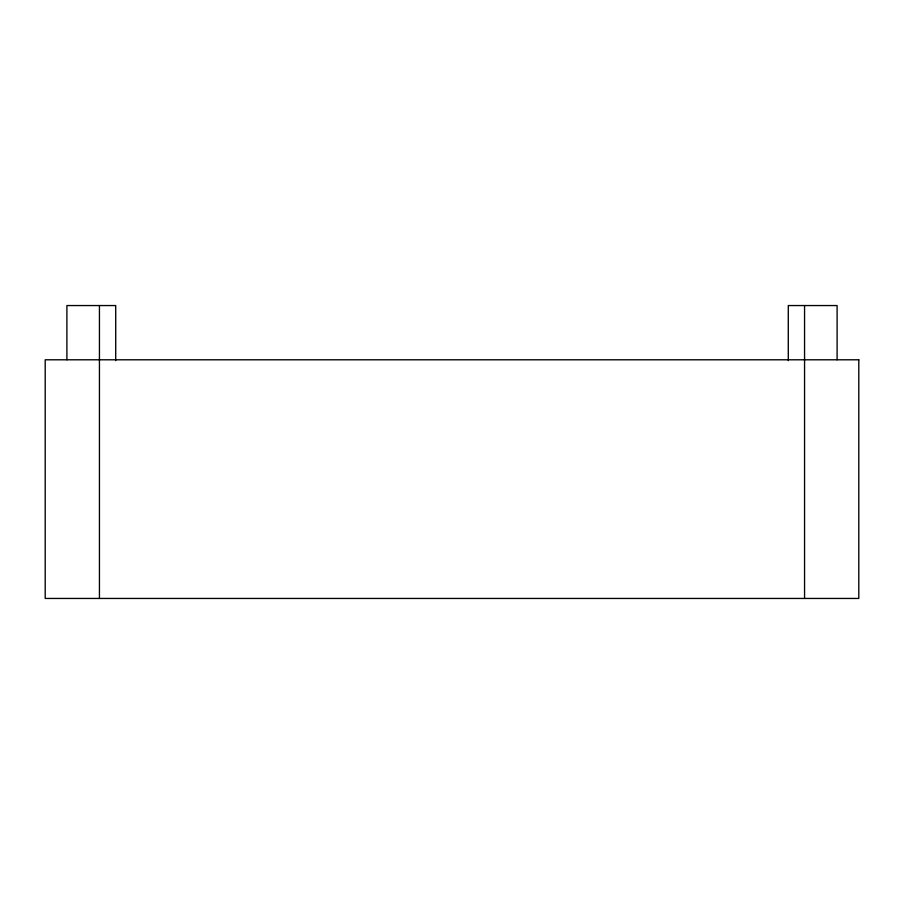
<?xml version="1.0" encoding="UTF-8"?>
<svg xmlns="http://www.w3.org/2000/svg" width="904" height="904" viewBox="0 0 904 904"><rect width="100%" height="100%" fill="white"/><g stroke="black" fill="none" stroke-linecap="round" stroke-linejoin="round"><path stroke-width="1.36" d="M837.104 359.792L837.104 305.552L788.288 305.552L788.288 360.639M804.56 305.552L804.56 598.448M115.712 360.639L115.712 305.552L66.896 305.552L66.896 359.792M99.44 305.552L99.44 598.448M858.8 359.792L45.2 359.792L45.2 598.448L858.8 598.448L858.8 359.792"/></g></svg>
